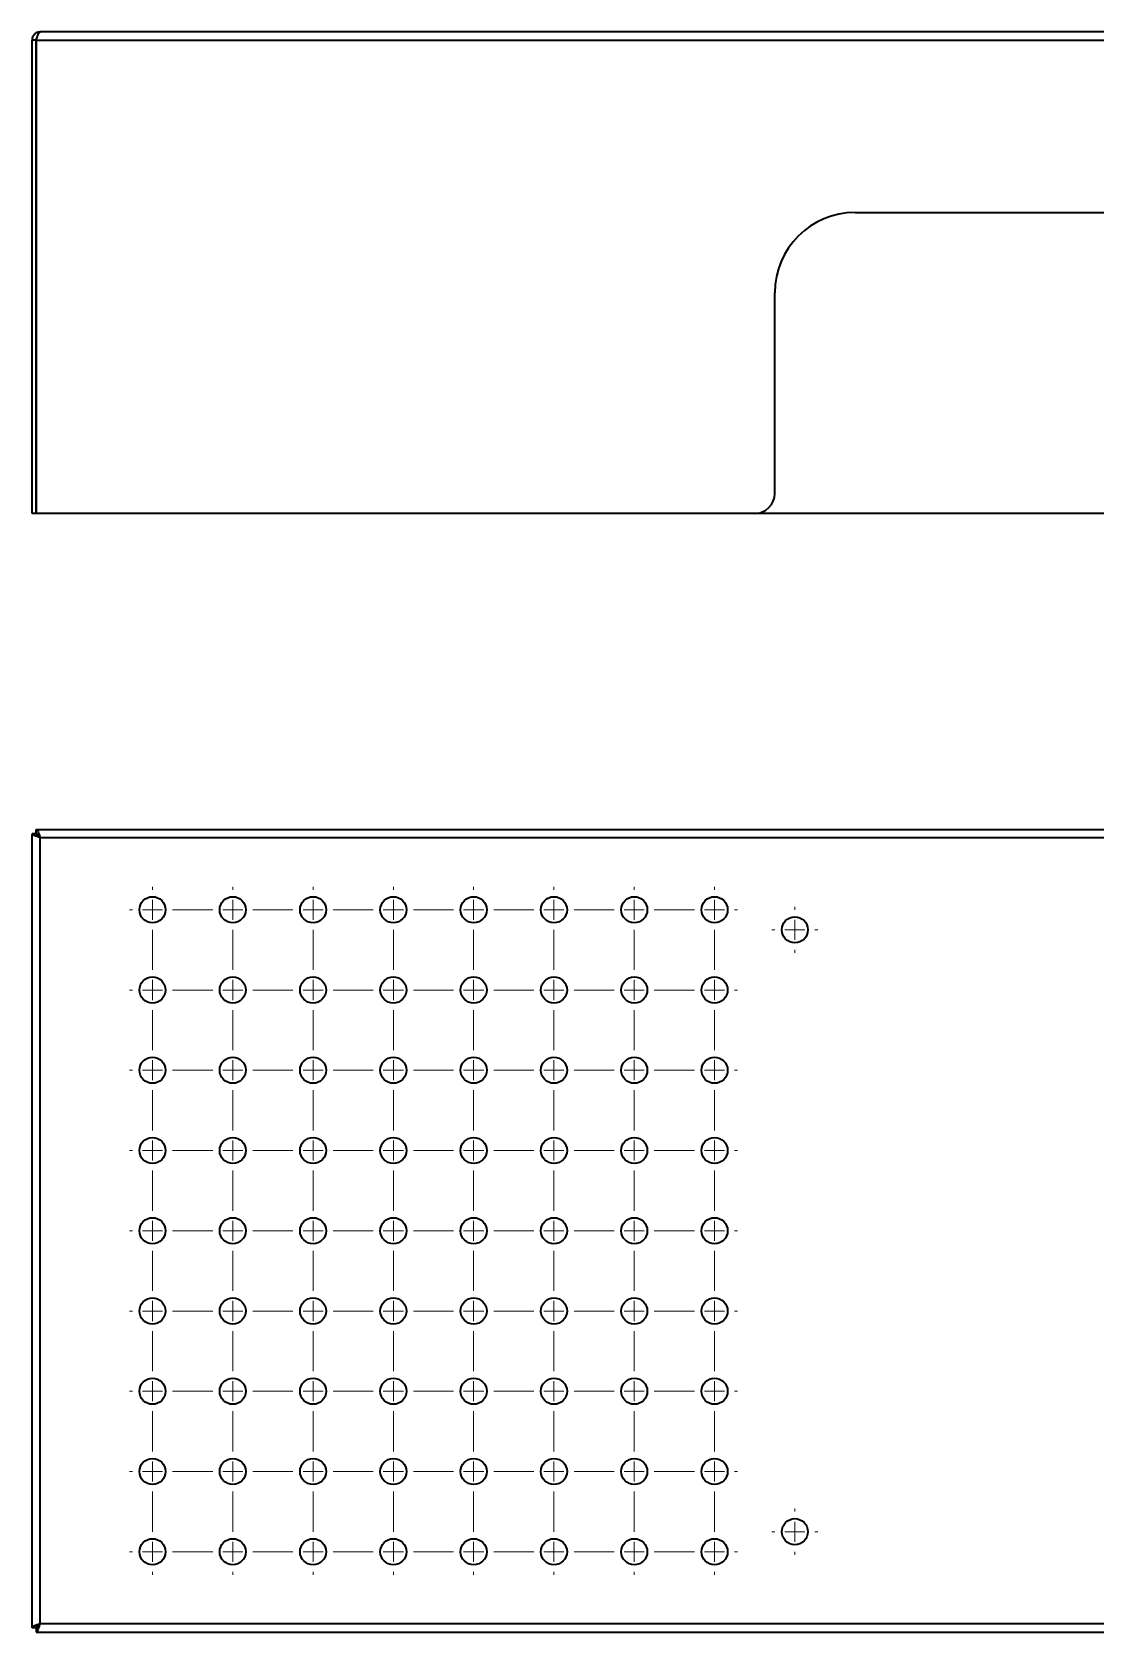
# Model space of a CAD drawing. Header units: millimetres. Extents: x -703 to 1382, y -307 to 590.
# Drawn here: x 438.2 to 703.2, y -307.4 to 91.3 of the extents above; entities that cross this region are included whole.
import ezdxf

# ---------------------------------------------------------------- set-up
doc = ezdxf.new("R2010")
doc.units = ezdxf.units.MM

# ---------------------------------------------------------------- blocks, each defined once
blk = doc.blocks.new('SW_CENTERMARKSYMBOL_182')
at = {"color": 0, "linetype": 'Continuous', "lineweight": 18}
for p, q in [((0, 145), (0, 145.75)), ((20, 145), (20, 145.75)), ((40, 145), (40, 145.75)), ((60, 145), (60, 145.75)), ((80, 145), (80, 145.75)), ((100, 145), (100, 145.75)), ((120, 145), (120, 145.75)), ((140, 145), (140, 145.75)), ((-5, 140), (-5.75, 140)), ((0, 140), (-2.5, 140)), ((0, 140), (0, 142.5)), ((0, 140), (2.5, 140)), ((0, 140), (0, 137.5)), ((5, 140), (15, 140)), ((20, 140), (17.5, 140)), ((20, 140), (20, 142.5)), ((20, 140), (22.5, 140)), ((20, 140), (20, 137.5)), ((25, 140), (35, 140)), ((40, 140), (37.5, 140)), ((40, 140), (40, 142.5)), ((40, 140), (42.5, 140)), ((40, 140), (40, 137.5)), ((45, 140), (55, 140)), ((60, 140), (57.5, 140)), ((60, 140), (60, 142.5)), ((60, 140), (62.5, 140)), ((60, 140), (60, 137.5)), ((65, 140), (75, 140)), ((80, 140), (77.5, 140)), ((80, 140), (80, 142.5)), ((80, 140), (82.5, 140)), ((80, 140), (80, 137.5)), ((85, 140), (95, 140)), ((100, 140), (97.5, 140)), ((100, 140), (100, 142.5)), ((100, 140), (102.5, 140)), ((100, 140), (100, 137.5)), ((105, 140), (115, 140)), ((120, 140), (117.5, 140)), ((120, 140), (120, 142.5)), ((120, 140), (122.5, 140)), ((120, 140), (120, 137.5)), ((125, 140), (135, 140)), ((140, 140), (137.5, 140)), ((140, 140), (140, 142.5)), ((140, 140), (142.5, 140)), ((140, 140), (140, 137.5)), ((145, 140), (145.75, 140)), ((0, 135), (0, 125)), ((20, 135), (20, 125)), ((40, 135), (40, 125)), ((60, 135), (60, 125)), ((80, 135), (80, 125)), ((100, 135), (100, 125)), ((120, 135), (120, 125)), ((140, 135), (140, 125)), ((-5, 120), (-5.75, 120)), ((0, 120), (-2.5, 120)), ((0, 120), (0, 122.5)), ((0, 120), (2.5, 120)), ((0, 120), (0, 117.5)), ((5, 120), (15, 120)), ((20, 120), (17.5, 120)), ((20, 120), (20, 122.5)), ((20, 120), (22.5, 120)), ((20, 120), (20, 117.5)), ((25, 120), (35, 120)), ((40, 120), (37.5, 120)), ((40, 120), (40, 122.5)), ((40, 120), (42.5, 120)), ((40, 120), (40, 117.5)), ((45, 120), (55, 120)), ((60, 120), (57.5, 120)), ((60, 120), (60, 122.5)), ((60, 120), (62.5, 120)), ((60, 120), (60, 117.5)), ((65, 120), (75, 120)), ((80, 120), (77.5, 120)), ((80, 120), (80, 122.5)), ((80, 120), (82.5, 120)), ((80, 120), (80, 117.5)), ((85, 120), (95, 120)), ((100, 120), (97.5, 120)), ((100, 120), (100, 122.5)), ((100, 120), (102.5, 120)), ((100, 120), (100, 117.5)), ((105, 120), (115, 120)), ((120, 120), (117.5, 120)), ((120, 120), (120, 122.5)), ((120, 120), (122.5, 120)), ((120, 120), (120, 117.5)), ((125, 120), (135, 120)), ((140, 120), (137.5, 120)), ((140, 120), (140, 122.5)), ((140, 120), (142.5, 120)), ((140, 120), (140, 117.5)), ((145, 120), (145.75, 120)), ((0, 115), (0, 105)), ((20, 115), (20, 105)), ((40, 115), (40, 105)), ((60, 115), (60, 105)), ((80, 115), (80, 105)), ((100, 115), (100, 105)), ((120, 115), (120, 105)), ((140, 115), (140, 105)), ((-5, 100), (-5.75, 100)), ((0, 100), (-2.5, 100)), ((0, 100), (0, 102.5)), ((0, 100), (2.5, 100)), ((0, 100), (0, 97.5)), ((5, 100), (15, 100)), ((20, 100), (17.5, 100)), ((20, 100), (20, 102.5)), ((20, 100), (22.5, 100)), ((20, 100), (20, 97.5)), ((25, 100), (35, 100)), ((40, 100), (37.5, 100)), ((40, 100), (40, 102.5)), ((40, 100), (42.5, 100)), ((40, 100), (40, 97.5)), ((45, 100), (55, 100)), ((60, 100), (57.5, 100)), ((60, 100), (60, 102.5)), ((60, 100), (62.5, 100)), ((60, 100), (60, 97.5)), ((65, 100), (75, 100)), ((80, 100), (77.5, 100)), ((80, 100), (80, 102.5)), ((80, 100), (82.5, 100)), ((80, 100), (80, 97.5)), ((85, 100), (95, 100)), ((100, 100), (97.5, 100)), ((100, 100), (100, 102.5)), ((100, 100), (102.5, 100)), ((100, 100), (100, 97.5)), ((105, 100), (115, 100)), ((120, 100), (117.5, 100)), ((120, 100), (120, 102.5)), ((120, 100), (122.5, 100)), ((120, 100), (120, 97.5)), ((125, 100), (135, 100)), ((140, 100), (137.5, 100)), ((140, 100), (140, 102.5)), ((140, 100), (142.5, 100)), ((140, 100), (140, 97.5)), ((145, 100), (145.75, 100)), ((0, 95), (0, 85)), ((20, 95), (20, 85)), ((40, 95), (40, 85)), ((60, 95), (60, 85)), ((80, 95), (80, 85)), ((100, 95), (100, 85)), ((120, 95), (120, 85)), ((140, 95), (140, 85)), ((-5, 80), (-5.75, 80)), ((0, 80), (-2.5, 80)), ((0, 80), (0, 82.5)), ((0, 80), (2.5, 80)), ((0, 80), (0, 77.5)), ((5, 80), (15, 80)), ((20, 80), (17.5, 80)), ((20, 80), (20, 82.5)), ((20, 80), (22.5, 80)), ((20, 80), (20, 77.5)), ((25, 80), (35, 80)), ((40, 80), (37.5, 80)), ((40, 80), (40, 82.5)), ((40, 80), (42.5, 80)), ((40, 80), (40, 77.5)), ((45, 80), (55, 80)), ((60, 80), (57.5, 80)), ((60, 80), (60, 82.5)), ((60, 80), (62.5, 80)), ((60, 80), (60, 77.5)), ((65, 80), (75, 80)), ((80, 80), (77.5, 80)), ((80, 80), (80, 82.5)), ((80, 80), (82.5, 80)), ((80, 80), (80, 77.5)), ((85, 80), (95, 80)), ((100, 80), (97.5, 80)), ((100, 80), (100, 82.5)), ((100, 80), (102.5, 80)), ((100, 80), (100, 77.5)), ((105, 80), (115, 80)), ((120, 80), (117.5, 80)), ((120, 80), (120, 82.5)), ((120, 80), (122.5, 80)), ((120, 80), (120, 77.5)), ((125, 80), (135, 80)), ((140, 80), (137.5, 80)), ((140, 80), (140, 82.5)), ((140, 80), (142.5, 80)), ((140, 80), (140, 77.5)), ((145, 80), (145.75, 80)), ((0, 75), (0, 65)), ((20, 75), (20, 65)), ((40, 75), (40, 65)), ((60, 75), (60, 65)), ((80, 75), (80, 65)), ((100, 75), (100, 65)), ((120, 75), (120, 65)), ((140, 75), (140, 65)), ((-5, 60), (-5.75, 60)), ((0, 60), (-2.5, 60)), ((0, 60), (0, 62.5)), ((0, 60), (2.5, 60)), ((0, 60), (0, 57.5)), ((5, 60), (15, 60)), ((20, 60), (17.5, 60)), ((20, 60), (20, 62.5)), ((20, 60), (22.5, 60)), ((20, 60), (20, 57.5)), ((25, 60), (35, 60)), ((40, 60), (37.5, 60)), ((40, 60), (40, 62.5)), ((40, 60), (42.5, 60)), ((40, 60), (40, 57.5)), ((45, 60), (55, 60)), ((60, 60), (57.5, 60)), ((60, 60), (60, 62.5)), ((60, 60), (62.5, 60)), ((60, 60), (60, 57.5)), ((65, 60), (75, 60)), ((80, 60), (77.5, 60)), ((80, 60), (80, 62.5)), ((80, 60), (82.5, 60)), ((80, 60), (80, 57.5)), ((85, 60), (95, 60)), ((100, 60), (97.5, 60)), ((100, 60), (100, 62.5)), ((100, 60), (102.5, 60)), ((100, 60), (100, 57.5)), ((105, 60), (115, 60)), ((120, 60), (117.5, 60)), ((120, 60), (120, 62.5)), ((120, 60), (122.5, 60)), ((120, 60), (120, 57.5)), ((125, 60), (135, 60)), ((140, 60), (137.5, 60)), ((140, 60), (140, 62.5)), ((140, 60), (142.5, 60)), ((140, 60), (140, 57.5)), ((145, 60), (145.75, 60)), ((0, 55), (0, 45)), ((20, 55), (20, 45)), ((40, 55), (40, 45)), ((60, 55), (60, 45)), ((80, 55), (80, 45)), ((100, 55), (100, 45)), ((120, 55), (120, 45)), ((140, 55), (140, 45)), ((-5, 40), (-5.75, 40)), ((0, 40), (-2.5, 40)), ((0, 40), (0, 42.5)), ((0, 40), (2.5, 40)), ((0, 40), (0, 37.5)), ((5, 40), (15, 40)), ((20, 40), (17.5, 40)), ((20, 40), (20, 42.5)), ((20, 40), (22.5, 40)), ((20, 40), (20, 37.5)), ((25, 40), (35, 40)), ((40, 40), (37.5, 40)), ((40, 40), (40, 42.5)), ((40, 40), (42.5, 40)), ((40, 40), (40, 37.5)), ((45, 40), (55, 40)), ((60, 40), (57.5, 40)), ((60, 40), (60, 42.5)), ((60, 40), (62.5, 40)), ((60, 40), (60, 37.5)), ((65, 40), (75, 40)), ((80, 40), (77.5, 40)), ((80, 40), (80, 42.5)), ((80, 40), (82.5, 40)), ((80, 40), (80, 37.5)), ((85, 40), (95, 40)), ((100, 40), (97.5, 40)), ((100, 40), (100, 42.5)), ((100, 40), (102.5, 40)), ((100, 40), (100, 37.5)), ((105, 40), (115, 40)), ((120, 40), (117.5, 40)), ((120, 40), (120, 42.5)), ((120, 40), (122.5, 40)), ((120, 40), (120, 37.5)), ((125, 40), (135, 40)), ((140, 40), (137.5, 40)), ((140, 40), (140, 42.5)), ((140, 40), (142.5, 40)), ((140, 40), (140, 37.5)), ((145, 40), (145.75, 40)), ((0, 35), (0, 25)), ((20, 35), (20, 25)), ((40, 35), (40, 25)), ((60, 35), (60, 25)), ((80, 35), (80, 25)), ((100, 35), (100, 25)), ((120, 35), (120, 25)), ((140, 35), (140, 25)), ((-5, 20), (-5.75, 20)), ((0, 20), (-2.5, 20)), ((0, 20), (0, 22.5)), ((0, 20), (2.5, 20)), ((0, 20), (0, 17.5)), ((5, 20), (15, 20)), ((20, 20), (17.5, 20)), ((20, 20), (20, 22.5)), ((20, 20), (22.5, 20)), ((20, 20), (20, 17.5)), ((25, 20), (35, 20)), ((40, 20), (37.5, 20)), ((40, 20), (40, 22.5)), ((40, 20), (42.5, 20)), ((40, 20), (40, 17.5)), ((45, 20), (55, 20)), ((60, 20), (57.5, 20)), ((60, 20), (60, 22.5)), ((60, 20), (62.5, 20)), ((60, 20), (60, 17.5)), ((65, 20), (75, 20)), ((80, 20), (77.5, 20)), ((80, 20), (80, 22.5)), ((80, 20), (82.5, 20)), ((80, 20), (80, 17.5)), ((85, 20), (95, 20)), ((100, 20), (97.5, 20)), ((100, 20), (100, 22.5)), ((100, 20), (102.5, 20)), ((100, 20), (100, 17.5)), ((105, 20), (115, 20)), ((120, 20), (117.5, 20)), ((120, 20), (120, 22.5)), ((120, 20), (122.5, 20)), ((120, 20), (120, 17.5)), ((125, 20), (135, 20)), ((140, 20), (137.5, 20)), ((140, 20), (140, 22.5)), ((140, 20), (142.5, 20)), ((140, 20), (140, 17.5)), ((145, 20), (145.75, 20)), ((0, 15), (0, 5)), ((20, 15), (20, 5)), ((40, 15), (40, 5)), ((60, 15), (60, 5)), ((80, 15), (80, 5)), ((100, 15), (100, 5)), ((120, 15), (120, 5)), ((140, 15), (140, 5)), ((-5, 0), (-5.75, 0)), ((0, 0), (-2.5, 0)), ((0, 0), (0, 2.5)), ((0, 0), (2.5, 0)), ((0, 0), (0, -2.5)), ((5, 0), (15, 0)), ((20, 0), (17.5, 0)), ((20, 0), (20, 2.5)), ((20, 0), (22.5, 0)), ((20, 0), (20, -2.5)), ((25, 0), (35, 0)), ((40, 0), (37.5, 0)), ((40, 0), (40, 2.5)), ((40, 0), (42.5, 0)), ((40, 0), (40, -2.5)), ((45, 0), (55, 0)), ((60, 0), (57.5, 0)), ((60, 0), (60, 2.5)), ((60, 0), (62.5, 0)), ((60, 0), (60, -2.5)), ((65, 0), (75, 0)), ((80, 0), (77.5, 0)), ((80, 0), (80, 2.5)), ((80, 0), (82.5, 0)), ((80, 0), (80, -2.5)), ((85, 0), (95, 0)), ((100, 0), (97.5, 0)), ((100, 0), (100, 2.5)), ((100, 0), (102.5, 0)), ((100, 0), (100, -2.5)), ((105, 0), (115, 0)), ((120, 0), (117.5, 0)), ((120, 0), (120, 2.5)), ((120, 0), (122.5, 0)), ((120, 0), (120, -2.5)), ((125, 0), (135, 0)), ((140, 0), (137.5, 0)), ((140, 0), (140, 2.5)), ((140, 0), (142.5, 0)), ((140, 0), (140, -2.5)), ((145, 0), (145.75, 0)), ((0, -5), (0, -15)), ((20, -5), (20, -15)), ((40, -5), (40, -15)), ((60, -5), (60, -15)), ((80, -5), (80, -15)), ((100, -5), (100, -15)), ((120, -5), (120, -15)), ((140, -5), (140, -15)), ((0, -20), (0, -17.5)), ((20, -20), (20, -17.5)), ((40, -20), (40, -17.5)), ((60, -20), (60, -17.5)), ((80, -20), (80, -17.5)), ((100, -20), (100, -17.5)), ((120, -20), (120, -17.5)), ((140, -20), (140, -17.5)), ((-5, -20), (-5.75, -20)), ((0, -20), (-2.5, -20)), ((0, -20), (2.5, -20)), ((0, -20), (0, -22.5)), ((5, -20), (15, -20)), ((20, -20), (17.5, -20)), ((20, -20), (22.5, -20)), ((20, -20), (20, -22.5)), ((25, -20), (35, -20)), ((40, -20), (37.5, -20)), ((40, -20), (42.5, -20)), ((40, -20), (40, -22.5)), ((45, -20), (55, -20)), ((60, -20), (57.5, -20)), ((60, -20), (62.5, -20)), ((60, -20), (60, -22.5)), ((65, -20), (75, -20)), ((80, -20), (77.5, -20)), ((80, -20), (82.5, -20)), ((80, -20), (80, -22.5)), ((85, -20), (95, -20)), ((100, -20), (97.5, -20)), ((100, -20), (102.5, -20)), ((100, -20), (100, -22.5)), ((105, -20), (115, -20)), ((120, -20), (117.5, -20)), ((120, -20), (122.5, -20)), ((120, -20), (120, -22.5)), ((125, -20), (135, -20)), ((140, -20), (137.5, -20)), ((140, -20), (142.5, -20)), ((140, -20), (140, -22.5)), ((145, -20), (145.75, -20)), ((0, -25), (0, -25.75)), ((20, -25), (20, -25.75)), ((40, -25), (40, -25.75)), ((60, -25), (60, -25.75)), ((80, -25), (80, -25.75)), ((100, -25), (100, -25.75)), ((120, -25), (120, -25.75)), ((140, -25), (140, -25.75))]:
    blk.add_line(p, q, dxfattribs=at)
blk = doc.blocks.new('SW_CENTERMARKSYMBOL_241')
at = {"color": 0, "linetype": 'Continuous', "lineweight": 18}
for p, q in [((0, 5), (0, 5.75)), ((-5, 0), (-5.75, 0)), ((0, 0), (-2.5, 0)), ((0, 0), (0, 2.5)), ((0, 0), (0, -2.5)), ((0, 0), (2.5, 0)), ((5, 0), (5.75, 0)), ((0, -5), (0, -5.75))]:
    blk.add_line(p, q, dxfattribs=at)
blk = doc.blocks.new('SW_CENTERMARKSYMBOL_244')
at = {"color": 0, "linetype": 'Continuous', "lineweight": 18}
for p, q in [((0, 5), (0, 5.75)), ((-5, 0), (-5.75, 0)), ((0, 0), (-2.5, 0)), ((0, 0), (0, 2.5)), ((0, 0), (0, -2.5)), ((0, 0), (2.5, 0)), ((5, 0), (5.75, 0)), ((0, -5), (0, -5.75))]:
    blk.add_line(p, q, dxfattribs=at)

msp = doc.modelspace()

# ---------------------------------------------------------------- linework, layer by layer
at = {"color": 7, "linetype": 'Continuous', "lineweight": 35}
for p, q in [((439.15, 89.33), (438.15, 89.33)), ((438.15, -28.67), (438.15, 89.33)), ((439.15, 89.33), (439.15, -28.67)), ((439.22, 89.33), (987.08, 89.33)), ((439.22, -28.67), (439.22, 89.33)), ((986.15, 91.33), (440.15, 91.33)), ((643.15, 46.33), (783.15, 46.33)), ((623.15, -23.67), (623.15, 26.33)), ((439.15, -28.67), (438.15, -28.67)), ((618.15, -28.67), (439.22, -28.67)), ((808.15, -28.67), (618.15, -28.67)), ((439.22, -108.43), (439.22, -107.43)), ((439.22, -107.43), (987.08, -107.43)), ((439.15, -108.5), (438.15, -108.5)), ((438.15, -306.36), (438.15, -108.5)), ((440.15, -109.43), (986.15, -109.43)), ((440.15, -305.43), (440.15, -109.43)), ((439.15, -306.36), (438.15, -306.36)), ((439.22, -306.43), (439.22, -307.43)), ((986.15, -305.43), (440.15, -305.43)), ((439.22, -307.43), (987.08, -307.43))]:
    msp.add_line(p, q, dxfattribs=at)
for centre in [(468.15, -127.43), (488.15, -127.43), (508.15, -127.43), (528.15, -127.43), (548.15, -127.43), (568.15, -127.43), (588.15, -127.43), (608.15, -127.43), (628.15, -132.43), (468.15, -147.43), (488.15, -147.43), (508.15, -147.43), (528.15, -147.43), (548.15, -147.43), (568.15, -147.43), (588.15, -147.43), (608.15, -147.43), (468.15, -167.43), (488.15, -167.43), (508.15, -167.43), (528.15, -167.43), (548.15, -167.43), (568.15, -167.43), (588.15, -167.43), (608.15, -167.43), (468.15, -187.43), (488.15, -187.43), (508.15, -187.43), (528.15, -187.43), (548.15, -187.43), (568.15, -187.43), (588.15, -187.43), (608.15, -187.43), (468.15, -207.43), (488.15, -207.43), (508.15, -207.43), (528.15, -207.43), (548.15, -207.43), (568.15, -207.43), (588.15, -207.43), (608.15, -207.43), (468.15, -227.43), (488.15, -227.43), (508.15, -227.43), (528.15, -227.43), (548.15, -227.43), (568.15, -227.43), (588.15, -227.43), (608.15, -227.43), (468.15, -247.43), (488.15, -247.43), (508.15, -247.43), (528.15, -247.43), (548.15, -247.43), (568.15, -247.43), (588.15, -247.43), (608.15, -247.43), (468.15, -267.43), (488.15, -267.43), (508.15, -267.43), (528.15, -267.43), (548.15, -267.43), (568.15, -267.43), (588.15, -267.43), (608.15, -267.43), (628.15, -282.43), (468.15, -287.43), (488.15, -287.43), (508.15, -287.43), (528.15, -287.43), (548.15, -287.43), (568.15, -287.43), (588.15, -287.43), (608.15, -287.43)]:
    msp.add_circle(centre, 3.25, dxfattribs=at)
for centre, radius, start, end in [((643.15, 26.33), 20, 90, 180), ((618.15, -23.67), 5, 270, 0)]:
    msp.add_arc(centre, radius, start, end, dxfattribs=at)
for points, knots in [([(440.15, 91.33), (439.89, 91.33), (439.63, 91.27), (439.14, 91.07), (438.92, 90.93), (438.55, 90.56), (438.4, 90.33), (438.2, 89.85), (438.15, 89.59), (438.15, 89.33)], [0, 0, 0, 0, 0.25, 0.25, 0.5, 0.5, 0.75, 0.75, 1, 1, 1, 1]), ([(439.43, 90.01), (439.35, 89.92), (439.19, 89.72), (439.16, 89.46), (439.15, 89.33)], [0, 0, 0, 0, 0.4835303, 1, 1, 1, 1]), ([(439.22, 89.33), (439.3, 89.59), (439.38, 89.85), (439.53, 90.33), (439.61, 90.56), (439.76, 90.93), (439.84, 91.07), (440, 91.27), (440.07, 91.33), (440.15, 91.33)], [0, 0, 0, 0, 0.25, 0.25, 0.5, 0.5, 0.75, 0.75, 1, 1, 1, 1]), ([(439.22, -107.43), (439.3, -107.43), (439.38, -107.48), (439.53, -107.68), (439.61, -107.83), (439.76, -108.2), (439.84, -108.42), (440, -108.9), (440.07, -109.16), (440.15, -109.43)], [0, 0, 0, 0, 0.25, 0.25, 0.5, 0.5, 0.75, 0.75, 1, 1, 1, 1]), ([(440.15, -109.43), (439.89, -109.35), (439.63, -109.27), (439.14, -109.12), (438.92, -109.04), (438.55, -108.88), (438.4, -108.81), (438.2, -108.65), (438.15, -108.57), (438.15, -108.5)], [0, 0, 0, 0, 0.25, 0.25, 0.5, 0.5, 0.75, 0.75, 1, 1, 1, 1]), ([(440.15, -109.43), (440.02, -109.35), (439.89, -109.27), (439.65, -109.12), (439.54, -109.04), (439.35, -108.88), (439.28, -108.81), (439.18, -108.65), (439.15, -108.57), (439.15, -108.5)], [0, 0, 0, 0, 0.25, 0.25, 0.5, 0.5, 0.75, 0.75, 1, 1, 1, 1]), ([(439.22, -108.43), (439.3, -108.43), (439.38, -108.45), (439.53, -108.55), (439.61, -108.63), (439.76, -108.81), (439.84, -108.92), (440, -109.16), (440.07, -109.3), (440.15, -109.43)], [0, 0, 0, 0, 0.25, 0.25, 0.5, 0.5, 0.75, 0.75, 1, 1, 1, 1]), ([(440.15, -305.43), (439.89, -305.5), (439.63, -305.58), (439.14, -305.74), (438.92, -305.81), (438.55, -305.97), (438.4, -306.05), (438.2, -306.2), (438.15, -306.28), (438.15, -306.36)], [0, 0, 0, 0, 0.25, 0.25, 0.5, 0.5, 0.75, 0.75, 1, 1, 1, 1]), ([(440.15, -305.43), (439.89, -305.58), (439.63, -305.74), (439.26, -306.05), (439.15, -306.2), (439.15, -306.36)], [0, 0, 0, 0, 0.5, 0.5, 1, 1, 1, 1]), ([(439.22, -307.43), (439.3, -307.43), (439.38, -307.37), (439.53, -307.17), (439.61, -307.03), (439.76, -306.66), (439.84, -306.43), (440, -305.95), (440.07, -305.69), (440.15, -305.43)], [0, 0, 0, 0, 0.25, 0.25, 0.5, 0.5, 0.75, 0.75, 1, 1, 1, 1]), ([(439.22, -306.43), (439.38, -306.43), (439.53, -306.32), (439.84, -305.95), (440, -305.69), (440.15, -305.43)], [0, 0, 0, 0, 0.5, 0.5, 1, 1, 1, 1])]:
    msp.add_open_spline(points, degree=3, knots=knots, dxfattribs=at)

# ---------------------------------------------------------------- block references
at = {"color": 7, "linetype": 'Continuous', "lineweight": 18}
for name, p in [('SW_CENTERMARKSYMBOL_182', (468.15, -267.43)), ('SW_CENTERMARKSYMBOL_241', (628.15, -132.43)), ('SW_CENTERMARKSYMBOL_244', (628.15, -282.43))]:
    msp.add_blockref(name, p, dxfattribs=at)

doc.saveas('drawing.dxf')
